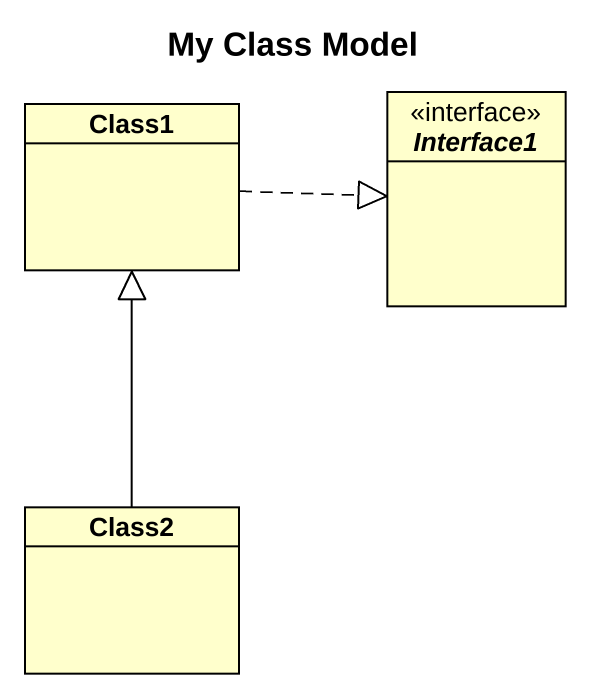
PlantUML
@startuml
title My Class Model
hide circle
hide empty members
class Class1
interface Interface1
class Class2
Class1 .right.|> Interface1
Class2 -up-|> Class1
@enduml
